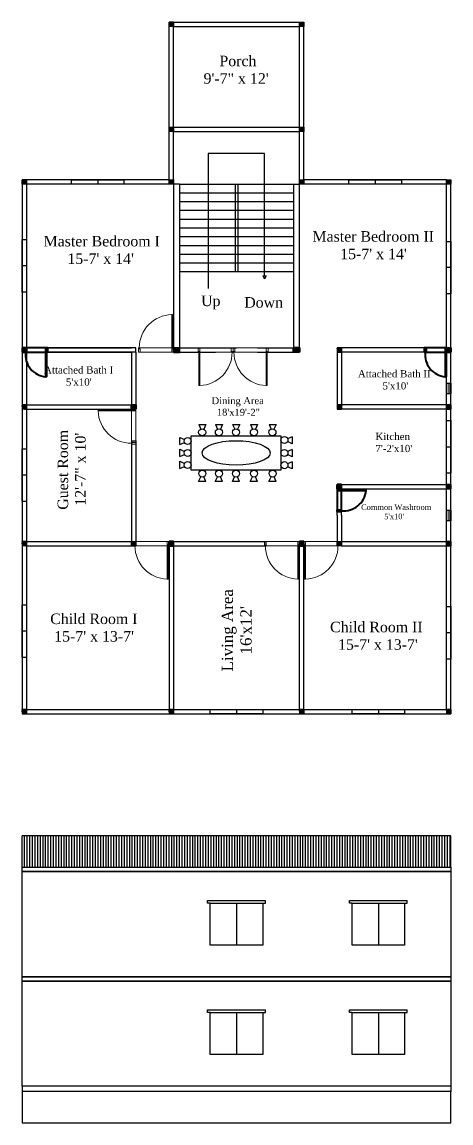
# Model space of a CAD drawing. Header units: inches. Extents: x -79350 to 491628, y -93215 to 155882.
# Drawn here: x 32437 to 32927, y -1754 to -497 of the extents above; entities that cross this region are included whole.
import ezdxf

# ---------------------------------------------------------------- set-up
doc = ezdxf.new("R2010")
doc.units = ezdxf.units.IN
doc.header["$MEASUREMENT"] = 0
doc.layers.get('0').update_dxf_attribs({"lineweight": 30})
for name, color, linetype, lineweight in [('Column', 1, 'Continuous', 30), ('Door window', 250, 'Continuous', 15), ('Letter', 7, 'Continuous', 20)]:
    doc.layers.add(name, color=color, linetype=linetype, lineweight=lineweight)
doc.layers.add('Door', color=7, linetype='Continuous', lineweight=40, true_color=0x763422)
doc.layers.add('Window', color=7, linetype='Continuous', lineweight=30, true_color=0x6b99dd)
for name, color, linetype in [('Furnitures', 30, 'Continuous'), ('Stairs', 7, 'Continuous'), ('Wall', 7, 'Continuous')]:
    doc.layers.add(name, color=color, linetype=linetype)
doc.styles.get("Standard").update_dxf_attribs({"font": 'times.ttf', "height": 12})
pattern_1 = [(45, (27415.57689, 3904.59359), (-0.0883883476, 0.0883883476), [])]

# ---------------------------------------------------------------- blocks, each defined once
blk = doc.blocks.new('d1n')
at = {"color": 1}
blk.add_lwpolyline([(-1187.2, 1281.4), (-1192.2, 1281.4), (-1192.2, 1241.4), (-1187.2, 1241.4)], close=True, dxfattribs=at)
at = {"layer": 'Door window', "color": 1}
for points in [[(-1192.2, 1281.4), (-1192.2, 1279.4), (-1188.2, 1279.4), (-1188.2, 1280.4), (-1187.2, 1280.4), (-1187.2, 1281.4), (-1192.2, 1281.4)], [(-1187.2, 1280.4), (-1149.2, 1280.4), (-1149.2, 1279.4), (-1187.2, 1279.4), (-1187.2, 1280.4)], [(-1192.2, 1241.4), (-1192.2, 1243.4), (-1188.2, 1243.4), (-1188.2, 1242.4), (-1187.2, 1242.4), (-1187.2, 1241.4), (-1192.2, 1241.4)]]:
    blk.add_lwpolyline(points, dxfattribs=at)
blk.add_arc((-1187.2, 1280.4), 38, 270, 358.4722, dxfattribs=at)

msp = doc.modelspace()

# ---------------------------------------------------------------- hatches: boundary and pattern name
at = {"layer": 'Column'}
h = msp.add_hatch(dxfattribs=at)
h.set_pattern_fill('ANSI31', color=256)
h.set_pattern_definition(pattern_1)
h.paths.add_polyline_path([(32610, -497), (32605, -497), (32605, -501.96), (32610, -501.96)])
h.paths.add_polyline_path([(32759, -497), (32754, -497), (32754, -501.96), (32759, -501.96)])
h.paths.add_polyline_path([(32610, -617), (32605, -617), (32605, -621.96), (32610, -621.96)])
h.paths.add_polyline_path([(32759, -617), (32754, -617), (32754, -621.96), (32759, -621.96)])
h.paths.add_polyline_path([(32610, -677), (32605, -677), (32605, -681.96), (32610, -681.96)])
h.paths.add_polyline_path([(32442, -677), (32437, -677), (32437, -681.96), (32442, -681.96)])
h.paths.add_polyline_path([(32759, -677), (32754, -677), (32754, -681.96), (32759, -681.96)])
h.paths.add_polyline_path([(32927, -677), (32922, -677), (32922, -681.96), (32927, -681.96)])
h.paths.add_polyline_path([(32442, -869), (32437, -869), (32437, -873.96), (32442, -873.96)])
h.paths.add_polyline_path([(32617, -869), (32610, -869), (32610, -874), (32617, -874)])
h.paths.add_polyline_path([(32802, -869), (32797, -869), (32797, -874), (32802, -874)])
h.paths.add_polyline_path([(32754, -868.71), (32747, -868.71), (32747, -874), (32754, -874)])
h.paths.add_polyline_path([(32927, -869), (32922, -869), (32922, -874), (32927, -874)])
h.paths.add_polyline_path([(32442, -1090), (32437, -1090), (32437, -1095), (32442, -1095)])
h.paths.add_polyline_path([(32567, -1090), (32562, -1090), (32562, -1094.96), (32567, -1094.96)])
h.paths.add_polyline_path([(32610, -1090), (32604.99, -1090), (32605, -1095), (32610, -1095)])
h.paths.add_polyline_path([(32759, -1090), (32754, -1090), (32754, -1095), (32759, -1095)])
h.paths.add_polyline_path([(32802, -1090), (32797, -1090), (32797, -1094.96), (32802, -1094.96)])
h.paths.add_polyline_path([(32802, -1025), (32797, -1025), (32797, -1030), (32802, -1030)])
h.paths.add_polyline_path([(32801.99, -934), (32797, -934), (32797, -939), (32801.99, -939)])
h.paths.add_polyline_path([(32927, -934), (32922, -934), (32922, -939), (32927, -939)])
h.paths.add_polyline_path([(32927, -1025), (32922, -1025), (32922, -1030), (32927, -1030)])
h.paths.add_polyline_path([(32927, -1090), (32922, -1090), (32922, -1095), (32927, -1095)])
h.paths.add_polyline_path([(32442, -1282), (32437, -1282), (32437, -1287), (32442, -1287)])
h.paths.add_polyline_path([(32610, -1282), (32605, -1282), (32605, -1287), (32610, -1287)])
h.paths.add_polyline_path([(32759, -1282), (32754, -1282), (32754, -1287), (32759, -1287)])
h.paths.add_polyline_path([(32927, -1282), (32922, -1282), (32922, -1287), (32927, -1287)])
h = msp.add_hatch(dxfattribs=at)
h.set_pattern_fill('ANSI31', color=256)
h.set_pattern_definition(pattern_1)
h.paths.add_polyline_path([(32442, -934), (32437, -934), (32437, -939), (32442, -939)])
h.paths.add_polyline_path([(32567, -934), (32562, -934), (32562, -939), (32567, -939)])

# ---------------------------------------------------------------- linework, layer by layer
for p, q in [((32605, -502), (32605, -497)), ((32610, -497), (32605, -497)), ((32605, -677), (32605, -502)), ((32610, -497), (32754, -497)), ((32610, -677), (32610, -502)), ((32610, -502), (32754, -502)), ((32754, -497), (32759, -497)), ((32754, -677), (32754, -502)), ((32759, -502), (32759, -497)), ((32759, -677), (32759, -502)), ((32610, -617), (32754, -617)), ((32610, -622), (32754, -622)), ((32442, -677), (32437, -677)), ((32437, -682), (32437, -677)), ((32605, -677), (32442, -677)), ((32610, -677), (32610, -682)), ((32754, -677), (32754, -682)), ((32922, -677), (32759, -677)), ((32922, -677), (32927, -677)), ((32927, -682), (32927, -677)), ((32437, -682), (32437, -1282)), ((32610, -682), (32442, -682)), ((32442, -682), (32442, -1282)), ((32610, -682), (32610, -869)), ((32617, -682), (32610, -682)), ((32617, -682), (32617, -826)), ((32747, -682), (32747, -826)), ((32747, -682), (32754, -682)), ((32754, -869), (32754, -682)), ((32922, -682), (32754, -682)), ((32922, -1282), (32922, -682)), ((32927, -1282), (32927, -682)), ((32617, -826), (32617, -874)), ((32747, -826), (32747, -874)), ((32567, -874), (32465.33, -874)), ((32465.33, -874), (32562, -874)), ((32567, -869), (32466, -869)), ((32466, -869), (32562, -869)), ((32562, -874), (32562, -939)), ((32567, -874), (32567, -939)), ((32610, -869), (32609.88, -869)), ((32617, -874), (32610, -874)), ((32747, -874), (32754, -874)), ((32898, -869), (32797, -869)), ((32898, -874), (32797, -874)), ((32797, -874), (32797, -939)), ((32898, -874), (32802, -874)), ((32802, -874), (32802, -934)), ((32442, -934), (32562, -934)), ((32442, -939), (32562, -939)), ((32922, -934), (32802, -934)), ((32922, -939), (32802, -939)), ((32562, -975), (32562, -1090)), ((32567, -975), (32567, -1090)), ((32802, -1025), (32922, -1025)), ((32802, -1030), (32922, -1030)), ((32797, -1060), (32797, -1090)), ((32802, -1060), (32802, -1090)), ((32442, -1090), (32567, -1090)), ((32604.99, -1090), (32610, -1090)), ((32754, -1090), (32759, -1090)), ((32797, -1090), (32922, -1090)), ((32442, -1095), (32567, -1095)), ((32605, -1095), (32605, -1282)), ((32610, -1095), (32610, -1282)), ((32610, -1095), (32716.01, -1095)), ((32754, -1282), (32754, -1095)), ((32759, -1282), (32759, -1095)), ((32437, -1282), (32437, -1287)), ((32442, -1282), (32922, -1282)), ((32927, -1282), (32927, -1287)), ((32442, -1287), (32437, -1287)), ((32442, -1287), (32922, -1287)), ((32922, -1287), (32927, -1287))]:
    msp.add_line(p, q)
at = {"color": 200}
for p, q in [((32714.1, -647.07), (32649.61, -647.07)), ((32649.61, -647.07), (32649.61, -801.24)), ((32714.1, -786.97), (32714.1, -647.07)), ((32617, -682), (32747, -682)), ((32680.5, -682), (32680.5, -782)), ((32683.5, -682), (32683.5, -782)), ((32617, -692), (32747, -692)), ((32617, -702), (32747, -702)), ((32617, -712), (32747, -712)), ((32617, -722), (32747, -722)), ((32617, -732), (32747, -732)), ((32617, -742), (32747, -742)), ((32617, -752), (32747, -752)), ((32617, -762), (32747, -762)), ((32617, -772), (32747, -772)), ((32617, -782), (32747, -782)), ((32712.06, -786.97), (32716.1, -786.97)), ((32712.06, -786.97), (32714.1, -790.4)), ((32716.1, -786.97), (32714.1, -790.4)), ((32714.1, -790.4), (32714.1, -790.4))]:
    msp.add_line(p, q, dxfattribs=at)
at = {"color": 30}
for p, q in [((32638.92, -956.45), (32647.06, -956.45)), ((32638.92, -956.45), (32641.22, -961.75)), ((32647.06, -956.45), (32644.53, -961.8)), ((32658.02, -956.4), (32666.15, -956.4)), ((32658.02, -956.4), (32660.31, -961.71)), ((32666.15, -956.4), (32663.62, -961.76)), ((32677.65, -956.4), (32685.79, -956.4)), ((32677.65, -956.4), (32679.95, -961.71)), ((32685.79, -956.4), (32683.26, -961.76)), ((32698, -956.4), (32706.13, -956.4)), ((32698, -956.4), (32700.29, -961.71)), ((32706.13, -956.4), (32703.6, -961.76)), ((32719.25, -956.4), (32727.38, -956.4)), ((32719.25, -956.4), (32721.55, -961.71)), ((32727.38, -956.4), (32724.85, -961.76)), ((32617.3, -979.33), (32617.3, -971.2)), ((32617.3, -971.2), (32622.66, -973.73)), ((32617.3, -979.33), (32622.6, -977.04)), ((32745.78, -978.57), (32740.43, -976.04)), ((32745.78, -970.43), (32740.48, -972.73)), ((32745.78, -970.43), (32745.78, -978.57)), ((32617.3, -992.89), (32617.3, -984.76)), ((32617.3, -984.76), (32622.66, -987.29)), ((32617.3, -992.89), (32622.6, -990.59)), ((32745.78, -993.25), (32740.43, -990.71)), ((32745.78, -985.11), (32740.48, -987.41)), ((32745.78, -985.11), (32745.78, -993.25)), ((32617.3, -1006.71), (32617.3, -998.57)), ((32617.3, -998.57), (32622.66, -1001.1)), ((32617.3, -1006.71), (32622.6, -1004.41)), ((32745.78, -1007.21), (32740.43, -1004.68)), ((32745.78, -999.07), (32740.48, -1001.37)), ((32745.78, -999.07), (32745.78, -1007.21)), ((32638.69, -1021.6), (32641.22, -1016.24)), ((32646.82, -1021.6), (32644.53, -1016.29)), ((32657.79, -1021.6), (32660.32, -1016.24)), ((32665.93, -1021.6), (32663.63, -1016.29)), ((32677.3, -1021.6), (32679.83, -1016.24)), ((32685.43, -1021.6), (32683.14, -1016.29)), ((32697.77, -1021.6), (32700.3, -1016.24)), ((32705.91, -1021.6), (32703.61, -1016.29)), ((32719.15, -1021.6), (32721.68, -1016.24)), ((32727.29, -1021.6), (32724.99, -1016.29)), ((32646.82, -1021.6), (32638.69, -1021.6)), ((32665.93, -1021.6), (32657.79, -1021.6)), ((32685.43, -1021.6), (32677.3, -1021.6)), ((32705.91, -1021.6), (32697.77, -1021.6)), ((32727.29, -1021.6), (32719.15, -1021.6))]:
    msp.add_line(p, q, dxfattribs=at)
msp.add_lwpolyline([(32630.3, -969.4), (32732.79, -969.4), (32732.79, -1008.6), (32630.3, -1008.6)], close=True, dxfattribs=at)
for centre in [(32642.81, -965.43), (32661.91, -965.39), (32681.54, -965.39), (32701.89, -965.39), (32723.14, -965.39), (32626.29, -975.44), (32736.8, -974.32), (32626.29, -989), (32736.8, -989), (32626.29, -1002.82), (32736.8, -1002.96), (32642.93, -1012.61), (32662.04, -1012.61), (32681.54, -1012.61), (32702.02, -1012.61), (32723.4, -1012.61)]:
    msp.add_circle(centre, 4.01, dxfattribs=at)
at = {"layer": 'Column'}
for p, q in [((32605, -497), (32610, -497)), ((32605, -501.96), (32605, -497)), ((32610, -501.96), (32605, -501.96)), ((32610, -497), (32610, -501.96)), ((32754, -497), (32759, -497)), ((32754, -501.96), (32754, -497)), ((32759, -501.96), (32754, -501.96)), ((32759, -497), (32759, -501.96)), ((32605, -617), (32610, -617)), ((32605, -621.96), (32605, -617)), ((32610, -621.96), (32605, -621.96)), ((32610, -617), (32610, -621.96)), ((32754, -617), (32759, -617)), ((32754, -621.96), (32754, -617)), ((32759, -621.96), (32754, -621.96)), ((32759, -617), (32759, -621.96)), ((32437, -677), (32442, -677)), ((32437, -681.96), (32437, -677)), ((32442, -677), (32442, -681.96)), ((32605, -677), (32610, -677)), ((32605, -681.96), (32605, -677)), ((32610, -677), (32610, -681.96)), ((32754, -677), (32759, -677)), ((32754, -681.96), (32754, -677)), ((32759, -677), (32759, -681.96)), ((32922, -677), (32927, -677)), ((32922, -681.96), (32922, -677)), ((32927, -677), (32927, -681.96)), ((32442, -681.96), (32437, -681.96)), ((32610, -681.96), (32605, -681.96)), ((32759, -681.96), (32754, -681.96)), ((32927, -681.96), (32922, -681.96)), ((32437, -869), (32442, -869)), ((32437, -873.96), (32437, -869)), ((32442, -873.96), (32437, -873.96)), ((32442, -869), (32442, -873.96)), ((32610, -869), (32617, -869)), ((32610, -874), (32610, -869)), ((32617, -874), (32610, -874)), ((32617, -869), (32617, -874)), ((32747, -868.71), (32754, -868.71)), ((32747, -874), (32747, -868.71)), ((32754, -874), (32747, -874)), ((32754, -868.71), (32754, -874)), ((32802, -869), (32797, -869)), ((32797, -869), (32797, -874)), ((32797, -874), (32802, -874)), ((32802, -869), (32802, -874)), ((32922, -869), (32927, -869)), ((32922, -874), (32922, -869)), ((32927, -874), (32922, -874)), ((32927, -869), (32927, -874)), ((32442, -934), (32437, -934)), ((32437, -934), (32437, -939)), ((32442, -939), (32437, -939)), ((32442, -934), (32442, -939)), ((32562, -934), (32567, -934)), ((32562, -939), (32562, -934)), ((32567, -939), (32562, -939)), ((32567, -934), (32567, -939)), ((32801.99, -934), (32796.99, -934)), ((32796.99, -934), (32796.99, -939)), ((32796.99, -939), (32801.99, -939)), ((32801.99, -934), (32801.99, -939)), ((32802, -939), (32802, -939.05)), ((32927, -934), (32922, -934)), ((32922, -934), (32922, -939)), ((32922, -939), (32927, -939)), ((32927, -934), (32927, -939)), ((32797, -1025), (32802, -1025)), ((32797, -1030), (32797, -1025)), ((32802, -1030), (32797, -1030)), ((32802, -1025), (32802, -1030)), ((32927, -1025), (32922, -1025)), ((32922, -1025), (32922, -1030)), ((32922, -1030), (32927, -1030)), ((32927, -1025), (32927, -1030)), ((32442, -1090), (32437, -1090)), ((32437, -1090), (32437, -1095)), ((32442, -1090), (32442, -1095)), ((32562, -1090), (32567, -1090)), ((32562, -1094.96), (32562, -1090)), ((32567, -1090), (32567, -1094.96)), ((32604.99, -1090), (32610, -1090)), ((32605, -1095), (32604.99, -1090)), ((32610, -1090), (32610, -1095)), ((32754, -1090), (32759, -1090)), ((32754, -1090), (32754, -1095)), ((32759, -1090), (32759, -1095)), ((32797, -1090), (32802, -1090)), ((32797, -1094.96), (32797, -1090)), ((32802, -1090), (32802, -1094.96)), ((32927, -1090), (32922, -1090)), ((32922, -1090), (32922, -1095)), ((32927, -1090), (32927, -1095)), ((32442, -1095), (32437, -1095)), ((32567, -1094.96), (32562, -1094.96)), ((32610, -1095), (32605, -1095)), ((32759, -1095), (32754, -1095)), ((32802, -1094.96), (32797, -1094.96)), ((32922, -1095), (32927, -1095)), ((32442, -1282), (32437, -1282)), ((32437, -1282), (32437, -1287)), ((32442, -1282), (32442, -1287)), ((32610, -1282), (32605, -1282)), ((32605, -1282), (32605, -1287)), ((32610, -1282), (32610, -1287)), ((32759, -1282), (32754, -1282)), ((32754, -1282), (32754, -1287)), ((32759, -1282), (32759, -1287)), ((32927, -1282), (32922, -1282)), ((32922, -1282), (32922, -1287)), ((32927, -1282), (32927, -1287)), ((32437, -1287), (32442, -1287)), ((32605, -1287), (32610, -1287)), ((32754, -1287), (32759, -1287)), ((32922, -1287), (32927, -1287))]:
    msp.add_line(p, q, dxfattribs=at)
at = {"layer": 'Door'}
for p, q in [((32442, -869), (32437, -869)), ((32437, -869), (32437, -873.96)), ((32437, -873.96), (32442, -873.96)), ((32440, -869), (32440, -874)), ((32440, -869), (32442, -869)), ((32464, -869), (32440, -869)), ((32440, -869), (32440, -874)), ((32441, -874), (32440, -874)), ((32440, -874), (32464, -874)), ((32441, -873), (32441, -874)), ((32442, -873), (32441, -873)), ((32442, -874), (32442, -869)), ((32442, -869), (32442, -873)), ((32442, -873.96), (32442, -871.5)), ((32466, -869), (32464, -869)), ((32464, -869), (32464, -873)), ((32464, -873), (32465, -873)), ((32465, -874), (32464, -874)), ((32464, -874), (32464, -902)), ((32465, -873), (32465, -874)), ((32465, -874), (32466, -874)), ((32465, -874), (32465, -902)), ((32466, -869), (32466, -874)), ((32466, -871.5), (32466, -871.5)), ((32610, -869), (32617, -869)), ((32610, -869), (32610, -874)), ((32610, -874), (32617, -874)), ((32617, -874), (32617, -869)), ((32747, -874), (32747, -868.71)), ((32747, -868.71), (32754, -868.71)), ((32754, -874), (32747, -874)), ((32754, -869), (32754, -868.71)), ((32754, -869), (32754, -874)), ((32896.58, -869), (32896.58, -874)), ((32896.58, -869), (32898.58, -869)), ((32920.58, -869), (32896.58, -869)), ((32896.58, -869), (32896.58, -874)), ((32897.58, -874), (32896.58, -874)), ((32896.58, -874), (32920.58, -874)), ((32897.58, -873), (32897.58, -874)), ((32898.58, -873), (32897.58, -873)), ((32898.58, -869), (32898.58, -873)), ((32922.58, -869), (32920.58, -869)), ((32920.58, -869), (32920.58, -873)), ((32920.58, -873), (32921.58, -873)), ((32921.58, -874), (32920.58, -874)), ((32920.58, -874), (32920.58, -902)), ((32921.58, -873), (32921.58, -874)), ((32921.58, -874), (32922.58, -874)), ((32921.58, -874), (32921.58, -902)), ((32922, -869), (32927, -869)), ((32922, -874), (32922, -869)), ((32922, -874), (32927, -874)), ((32922.58, -869), (32922.58, -874)), ((32927, -869), (32927, -874)), ((32464, -902), (32465, -902)), ((32920.58, -902), (32921.58, -902)), ((32562, -939), (32562, -934)), ((32562, -934), (32567, -934)), ((32562, -939), (32567, -939)), ((32567, -934), (32567, -938.77)), ((32567, -939), (32567, -934)), ((32802, -1025), (32797, -1025)), ((32797, -1030), (32797, -1025)), ((32802, -1030), (32797, -1030)), ((32797, -1030), (32802, -1030)), ((32797, -1030), (32797, -1032)), ((32802, -1030), (32802, -1025)), ((32802, -1031), (32802, -1030)), ((32797, -1032), (32801, -1032)), ((32797, -1032), (32797, -1056)), ((32801, -1032), (32801, -1031)), ((32801, -1031), (32802, -1031)), ((32802, -1031), (32830, -1031)), ((32802, -1031), (32802, -1032)), ((32802, -1032), (32830, -1032)), ((32802, -1056), (32802, -1032)), ((32830, -1032), (32830, -1031)), ((32797, -1056), (32797, -1054)), ((32797, -1054), (32801, -1054)), ((32801, -1054), (32801, -1055)), ((32801, -1055), (32802, -1055)), ((32802, -1055), (32802, -1056)), ((32797, -1056), (32802, -1056)), ((32797, -1056), (32802, -1056)), ((32610, -1090), (32604.99, -1090)), ((32604.99, -1090), (32604.99, -1090)), ((32605, -1095), (32604.99, -1090)), ((32610, -1095), (32610, -1090)), ((32759, -1090), (32754, -1090)), ((32754, -1090), (32754, -1095)), ((32759, -1095), (32759, -1090)), ((32605, -1095), (32610, -1095)), ((32754, -1095), (32759, -1095))]:
    msp.add_line(p, q, dxfattribs=at)
for centre, radius, start, end in [((32466.29, -876.67), 25.43, 173.96661, 264.83471), ((32466.29, -876.67), 25.43, 162.43884, 162.77277), ((32922.87, -876.67), 25.43, 173.96661, 264.83471), ((32922.87, -876.67), 25.43, 162.43884, 162.77277), ((32804.67, -1029.71), 25.43, 263.96661, 354.83471), ((32804.67, -1029.71), 25.43, 252.43884, 252.77277), ((32606.27, -1091.61), 39.41, 184.88382, 184.93654)]:
    msp.add_arc(centre, radius, start, end, dxfattribs=at)
at = {"layer": 'Furnitures'}
msp.add_ellipse((32681.54, -989), major_axis=(38.81, 0), ratio=0.3605472, dxfattribs=at)
at = {"layer": 'Wall'}
for p, q in [((32567, -874), (32567, -869)), ((32617, -869), (32682, -869)), ((32617, -874), (32658, -874)), ((32706, -869), (32747, -869)), ((32706, -874), (32747, -874)), ((32898, -869), (32898, -874)), ((32562, -975), (32567, -975)), ((32797, -1060), (32797, -1056)), ((32802, -1060), (32802, -1056)), ((32610, -1090), (32716, -1090)), ((32716, -1094.96), (32716, -1090)), ((32802, -1094.96), (32922, -1094.96))]:
    msp.add_line(p, q, dxfattribs=at)
at = {"layer": 'Wall', "color": 7}
for p, q in [((32437, -1462), (32437, -1426)), ((32927, -1426), (32437, -1426)), ((32440, -1462), (32440, -1426)), ((32443, -1462), (32443, -1426)), ((32446, -1462), (32446, -1426)), ((32449, -1462), (32449, -1426)), ((32452, -1462), (32452, -1426)), ((32455, -1462), (32455, -1426)), ((32458, -1462), (32458, -1426)), ((32461, -1462), (32461, -1426)), ((32461, -1462), (32461, -1426)), ((32464, -1462), (32464, -1426)), ((32467, -1462), (32467, -1426)), ((32470, -1462), (32470, -1426)), ((32473, -1462), (32473, -1426)), ((32476, -1462), (32476, -1426)), ((32479, -1462), (32479, -1426)), ((32482, -1462), (32482, -1426)), ((32482, -1462), (32482, -1426)), ((32485, -1462), (32485, -1426)), ((32488, -1462), (32488, -1426)), ((32491, -1462), (32491, -1426)), ((32494, -1462), (32494, -1426)), ((32497, -1462), (32497, -1426)), ((32500, -1462), (32500, -1426)), ((32503, -1462), (32503, -1426)), ((32503, -1462), (32503, -1426)), ((32506, -1462), (32506, -1426)), ((32509, -1462), (32509, -1426)), ((32512, -1462), (32512, -1426)), ((32515, -1462), (32515, -1426)), ((32518, -1462), (32518, -1426)), ((32521, -1462), (32521, -1426)), ((32524, -1462), (32524, -1426)), ((32524, -1462), (32524, -1426)), ((32527, -1462), (32527, -1426)), ((32530, -1462), (32530, -1426)), ((32533, -1462), (32533, -1426)), ((32536, -1462), (32536, -1426)), ((32539, -1462), (32539, -1426)), ((32542, -1462), (32542, -1426)), ((32545, -1462), (32545, -1426)), ((32545, -1462), (32545, -1426)), ((32548, -1462), (32548, -1426)), ((32551, -1462), (32551, -1426)), ((32554, -1462), (32554, -1426)), ((32557, -1462), (32557, -1426)), ((32560, -1462), (32560, -1426)), ((32563, -1462), (32563, -1426)), ((32566, -1462), (32566, -1426)), ((32566, -1462), (32566, -1426)), ((32569, -1462), (32569, -1426)), ((32572, -1462), (32572, -1426)), ((32575, -1462), (32575, -1426)), ((32578, -1462), (32578, -1426)), ((32581, -1462), (32581, -1426)), ((32584, -1462), (32584, -1426)), ((32587, -1462), (32587, -1426)), ((32587, -1462), (32587, -1426)), ((32590, -1462), (32590, -1426)), ((32593, -1462), (32593, -1426)), ((32596, -1462), (32596, -1426)), ((32599, -1462), (32599, -1426)), ((32602, -1462), (32602, -1426)), ((32605, -1462), (32605, -1426)), ((32608, -1462), (32608, -1426)), ((32608, -1462), (32608, -1426)), ((32611, -1462), (32611, -1426)), ((32614, -1462), (32614, -1426)), ((32617, -1462), (32617, -1426)), ((32620, -1462), (32620, -1426)), ((32623, -1462), (32623, -1426)), ((32626, -1462), (32626, -1426)), ((32629, -1462), (32629, -1426)), ((32629, -1462), (32629, -1426)), ((32632, -1462), (32632, -1426)), ((32635, -1462), (32635, -1426)), ((32638, -1462), (32638, -1426)), ((32641, -1462), (32641, -1426)), ((32644, -1462), (32644, -1426)), ((32647, -1462), (32647, -1426)), ((32650, -1462), (32650, -1426)), ((32650, -1462), (32650, -1426)), ((32653, -1462), (32653, -1426)), ((32656, -1462), (32656, -1426)), ((32659, -1462), (32659, -1426)), ((32662, -1462), (32662, -1426)), ((32665, -1462), (32665, -1426)), ((32668, -1462), (32668, -1426)), ((32671, -1462), (32671, -1426)), ((32671, -1462), (32671, -1426)), ((32674, -1462), (32674, -1426)), ((32677, -1462), (32677, -1426)), ((32680, -1462), (32680, -1426)), ((32683, -1462), (32683, -1426)), ((32686, -1462), (32686, -1426)), ((32689, -1462), (32689, -1426)), ((32692, -1462), (32692, -1426)), ((32692, -1462), (32692, -1426)), ((32695, -1462), (32695, -1426)), ((32698, -1462), (32698, -1426)), ((32701, -1462), (32701, -1426)), ((32704, -1462), (32704, -1426)), ((32707, -1462), (32707, -1426)), ((32710, -1462), (32710, -1426)), ((32713, -1462), (32713, -1426)), ((32713, -1462), (32713, -1426)), ((32716, -1462), (32716, -1426)), ((32719, -1462), (32719, -1426)), ((32722, -1462), (32722, -1426)), ((32725, -1462), (32725, -1426)), ((32728, -1462), (32728, -1426)), ((32731, -1462), (32731, -1426)), ((32734, -1462), (32734, -1426)), ((32734, -1462), (32734, -1426)), ((32737, -1462), (32737, -1426)), ((32740, -1462), (32740, -1426)), ((32743, -1462), (32743, -1426)), ((32746, -1462), (32746, -1426)), ((32749, -1462), (32749, -1426)), ((32752, -1462), (32752, -1426)), ((32755, -1462), (32755, -1426)), ((32755, -1462), (32755, -1426)), ((32758, -1462), (32758, -1426)), ((32761, -1462), (32761, -1426)), ((32764, -1462), (32764, -1426)), ((32767, -1462), (32767, -1426)), ((32770, -1462), (32770, -1426)), ((32773, -1462), (32773, -1426)), ((32776, -1462), (32776, -1426)), ((32776, -1462), (32776, -1426)), ((32779, -1462), (32779, -1426)), ((32782, -1462), (32782, -1426)), ((32785, -1462), (32785, -1426)), ((32788, -1462), (32788, -1426)), ((32791, -1462), (32791, -1426)), ((32794, -1462), (32794, -1426)), ((32797, -1462), (32797, -1426)), ((32797, -1462), (32797, -1426)), ((32800, -1462), (32800, -1426)), ((32803, -1462), (32803, -1426)), ((32806, -1462), (32806, -1426)), ((32809, -1462), (32809, -1426)), ((32812, -1462), (32812, -1426)), ((32815, -1462), (32815, -1426)), ((32818, -1462), (32818, -1426)), ((32818, -1462), (32818, -1426)), ((32821, -1462), (32821, -1426)), ((32824, -1462), (32824, -1426)), ((32827, -1462), (32827, -1426)), ((32830, -1462), (32830, -1426)), ((32833, -1462), (32833, -1426)), ((32836, -1462), (32836, -1426)), ((32839, -1462), (32839, -1426)), ((32839, -1462), (32839, -1426)), ((32842, -1462), (32842, -1426)), ((32845, -1462), (32845, -1426)), ((32848, -1462), (32848, -1426)), ((32851, -1462), (32851, -1426)), ((32854, -1462), (32854, -1426)), ((32857, -1462), (32857, -1426)), ((32860, -1462), (32860, -1426)), ((32860, -1462), (32860, -1426)), ((32863, -1462), (32863, -1426)), ((32866, -1462), (32866, -1426)), ((32869, -1462), (32869, -1426)), ((32872, -1462), (32872, -1426)), ((32875, -1462), (32875, -1426)), ((32878, -1462), (32878, -1426)), ((32881, -1462), (32881, -1426)), ((32881, -1462), (32881, -1426)), ((32884, -1462), (32884, -1426)), ((32887, -1462), (32887, -1426)), ((32890, -1462), (32890, -1426)), ((32893, -1462), (32893, -1426)), ((32896, -1462), (32896, -1426)), ((32899, -1462), (32899, -1426)), ((32902, -1462), (32902, -1426)), ((32902, -1462), (32902, -1426)), ((32905, -1462), (32905, -1426)), ((32908, -1462), (32908, -1426)), ((32911, -1462), (32911, -1426)), ((32914, -1462), (32914, -1426)), ((32917, -1462), (32917, -1426)), ((32920, -1462), (32920, -1426)), ((32923, -1462), (32923, -1426)), ((32923, -1462), (32923, -1426)), ((32926, -1462), (32926, -1426)), ((32927, -1462), (32927, -1426)), ((32682, -1503), (32682, -1551)), ((32844.08, -1503), (32844.08, -1551)), ((32682, -1628), (32682, -1676)), ((32844.08, -1628), (32844.08, -1676)), ((32437, -1712), (32437, -1718)), ((32927, -1718), (32437, -1718)), ((32437, -1718), (32437, -1754)), ((32927, -1712), (32927, -1718)), ((32927, -1754), (32927, -1718)), ((32437, -1754), (32927, -1754))]:
    msp.add_line(p, q, dxfattribs=at)
at = {"layer": 'Wall', "color": 7, "true_color": 0xffffff}
for p, q in [((32649, -1503), (32649, -1500)), ((32649, -1500), (32715, -1500)), ((32652, -1503), (32649, -1503)), ((32712, -1503), (32715, -1503)), ((32715, -1503), (32715, -1500)), ((32811.08, -1503), (32811.08, -1500)), ((32811.08, -1500), (32877.08, -1500)), ((32814.08, -1503), (32811.08, -1503)), ((32874.08, -1503), (32877.08, -1503)), ((32877.08, -1503), (32877.08, -1500)), ((32649, -1628), (32649, -1625)), ((32649, -1625), (32715, -1625)), ((32652, -1628), (32649, -1628)), ((32712, -1628), (32715, -1628)), ((32715, -1628), (32715, -1625)), ((32811.08, -1628), (32811.08, -1625)), ((32811.08, -1625), (32877.08, -1625)), ((32814.08, -1628), (32811.08, -1628)), ((32874.08, -1628), (32877.08, -1628)), ((32877.08, -1628), (32877.08, -1625))]:
    msp.add_line(p, q, dxfattribs=at)
at = {"layer": 'Wall', "color": 7}
for points in [[(32437, -1462), (32927, -1462), (32927, -1467), (32437, -1467)], [(32437, -1467), (32927, -1467), (32927, -1587), (32437, -1587)], [(32652, -1503), (32712, -1503), (32712, -1551), (32652, -1551)], [(32814.08, -1503), (32874.08, -1503), (32874.08, -1551), (32814.08, -1551)], [(32437, -1587), (32927, -1587), (32927, -1592), (32437, -1592)], [(32437, -1592), (32927, -1592), (32927, -1712), (32437, -1712)], [(32652, -1628), (32712, -1628), (32712, -1676), (32652, -1676)], [(32814.08, -1628), (32874.08, -1628), (32874.08, -1676), (32814.08, -1676)]]:
    msp.add_lwpolyline(points, close=True, dxfattribs=at)
at = {"layer": 'Window'}
for p, q in [((32493.5, -677), (32553.5, -677)), ((32493.5, -682), (32493.5, -677)), ((32523.5, -677), (32523.5, -682)), ((32553.5, -677), (32553.5, -682)), ((32810.5, -677), (32870.5, -677)), ((32810.5, -682), (32810.5, -677)), ((32840.5, -677), (32840.5, -682)), ((32870.5, -677), (32870.5, -682)), ((32553.5, -682), (32493.5, -682)), ((32870.5, -682), (32810.5, -682)), ((32437, -805.41), (32437, -745.41)), ((32437, -745.41), (32442, -745.41)), ((32442, -745.41), (32442, -805.41)), ((32922.08, -807.41), (32922.08, -747.41)), ((32922.08, -747.41), (32927.08, -747.41)), ((32927.08, -747.41), (32927.08, -807.41)), ((32442, -775.41), (32437, -775.41)), ((32927.08, -777.41), (32922.08, -777.41)), ((32442, -805.41), (32437, -805.41)), ((32927.08, -807.41), (32922.08, -807.41)), ((32922.08, -921.41), (32922.08, -909.41)), ((32922.08, -909.41), (32927.08, -909.41)), ((32922.08, -909.41), (32922.08, -921.41)), ((32924.58, -909.41), (32924.58, -921.41)), ((32927.08, -909.41), (32927.08, -921.41)), ((32927.08, -909.41), (32927.08, -921.41)), ((32927.08, -909.41), (32927.08, -921.41)), ((32927.08, -909.41), (32927.08, -921.41)), ((32927.08, -921.41), (32922.08, -921.41)), ((32922, -1012), (32922, -952)), ((32922, -952), (32927, -952)), ((32927, -952), (32927, -1012)), ((32437, -1044.41), (32437, -984.41)), ((32437, -984.41), (32442, -984.41)), ((32442, -984.41), (32442, -1044.41)), ((32922, -982), (32927, -982)), ((32442, -1014.41), (32437, -1014.41)), ((32927, -1012), (32922, -1012)), ((32927, -1012), (32927, -1007)), ((32442, -1044.41), (32437, -1044.41)), ((32922, -1066.41), (32922, -1054.41)), ((32922, -1054.41), (32927, -1054.41)), ((32922, -1054.41), (32922, -1066.41)), ((32924.5, -1054.41), (32924.5, -1066.41)), ((32927, -1054.41), (32927, -1066.41)), ((32927, -1054.41), (32927, -1066.41)), ((32927, -1054.41), (32927, -1066.41)), ((32927, -1054.41), (32927, -1066.41)), ((32927, -1066.41), (32922, -1066.41)), ((32437, -1222.41), (32437, -1162.41)), ((32437, -1162.41), (32442, -1162.41)), ((32442, -1162.41), (32442, -1222.41)), ((32922, -1224.41), (32922, -1164.41)), ((32922, -1164.41), (32927, -1164.41)), ((32927, -1164.41), (32927, -1224.41)), ((32442, -1192.41), (32437, -1192.41)), ((32927, -1194.41), (32922, -1194.41)), ((32442, -1222.41), (32437, -1222.41)), ((32927, -1224.41), (32922, -1224.41)), ((32652, -1282), (32712, -1282)), ((32652, -1287), (32652, -1282)), ((32682, -1282), (32682, -1287)), ((32712, -1282), (32712, -1287)), ((32814.08, -1282), (32874.08, -1282)), ((32814.08, -1287), (32814.08, -1282)), ((32844.08, -1282), (32844.08, -1287)), ((32874.08, -1282), (32874.08, -1287)), ((32712, -1287), (32652, -1287)), ((32874.08, -1287), (32814.08, -1287))]:
    msp.add_line(p, q, dxfattribs=at)

# ---------------------------------------------------------------- block references
at = {"layer": 'Door window', "xscale": -1}
for p, rotation in [((31328.61, 318.24), 270), ((33919.46, -2061.24), 90), ((34040.39, -2282.24), 90)]:
    msp.add_blockref('d1n', p, dxfattribs=dict(at, rotation=rotation))
at = {"layer": 'Door window'}
for p, rotation in [((31436.69, -2061.24), 270), ((31323.6, -2282.24), 270.000000000013), ((31472.61, -2282.24), 270)]:
    msp.add_blockref('d1n', p, dxfattribs=dict(at, rotation=rotation))
at = {"layer": 'Door window', "xscale": -1}
msp.add_blockref('d1n', (31374.76, -2220.39), dxfattribs=at)

# ---------------------------------------------------------------- texts
at = {"layer": 'Letter', "attachment_point": 1}
for s, width, gutter_width, heights, insert, char_height in [('    Porch^J9\'-7" x 12\'', 87.6736, 60, [0], (32644.41, -535.45), 12), ("Master Bedroom I^J      15-7' x 14'", 143.7063, 60, [47.61], (32461.62, -741.21), 12), ("Master Bedroom II^J       15-7' x 14'", 143.7063, 60, [47.61], (32768.79, -735.78), 12), ("Attached Bath I^J        5'x10'", 97.678, 41.31, [0], (32462.16, -890.11), 8.2616), ("Attached Bath II^J         5'x10'", 97.678, 41.31, [0], (32820.73, -894.47), 8.2616), ('Dining Area ^J  18\'x19\'-2"', 95.1702, 39.74, [31.53], (32653.58, -925.35), 7.9471), ("       Kitchen^J       7'-2'x10'", 97.678, 41.31, [0], (32818.89, -966.02), 8.2616), ("Common Washroom^J           5'x10'", 93.1404, 31.73, [17.19], (32824.39, -1047.71), 6.3452), ("Child Room I^J 15-7' x 13-7'", 143.7063, 60, [47.61], (32469.25, -1172.38), 12), ("Child Room II^J  15-7' x 13-7'", 143.7063, 60, [47.61], (32788.95, -1181.73), 12)]:
    msp.add_mtext_dynamic_manual_height_columns(s, width=width, gutter_width=gutter_width, heights=heights, dxfattribs=dict(at, insert=insert, char_height=char_height))
at = {"layer": 'Letter', "attachment_point": 1, "rotation": 90}
for s, width, gutter_width, heights, insert, char_height in [('Guest Room^J 12\'-7" x 10\'', 159.6277, 60, [0], (32477.66, -1053.86), 12), ("Living Area ^J    16'x12'", 153.1953, 63.96, [50.75], (32665.15, -1238.41), 12.7924)]:
    msp.add_mtext_dynamic_manual_height_columns(s, width=width, gutter_width=gutter_width, heights=heights, dxfattribs=dict(at, insert=insert, char_height=char_height))
at = {"layer": 'Stairs', "char_height": 12, "attachment_point": 1}
for s, width, insert in [('Up', 69.7229, (32641.64, -809.32)), ('Down', 86.0171, (32690.88, -811.1))]:
    msp.add_mtext_dynamic_manual_height_columns(s, width=width, gutter_width=60, heights=[0], dxfattribs=dict(at, insert=insert))

doc.saveas('drawing.dxf')
